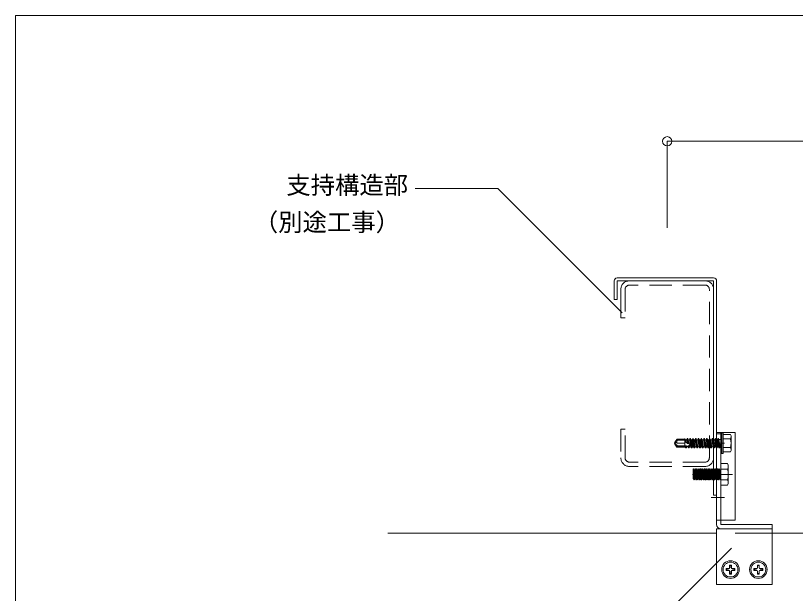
# Model space of a CAD drawing. Units: millimetres on the paper. Extents: x -205 to 205, y -143 to 143.
# Drawn here: x -45.25 to -3.22, y -77.79 to -46.65 of the extents above; entities that cross this region are included whole.
import ezdxf
from ezdxf.enums import TextEntityAlignment as Align

# ---------------------------------------------------------------- set-up
doc = ezdxf.new("R2010")
doc.units = ezdxf.units.MM
doc.header["$PDMODE"] = 32
doc.header["$PDSIZE"] = 0.5
for name, pattern in [('CHAIN1', [8, 5, -1, 1, -1]), ('DASHED1', [1.8, 1.2, -0.6]), ('DASHED2', [3, 2, -1])]:
    doc.linetypes.add(name, pattern=pattern)
for name, color, linetype, lineweight in [('4-0_中心線', 4, 'CHAIN1', 18), ('4-3_野縁', 2, 'Continuous', 18), ('4-5_寸法', 7, 'Continuous', 18), ('4-6_文字__矢印', 7, 'Continuous', 18), ('4-9_躯体他', 4, 'DASHED1', 18), ('4-A_クリップ', 7, 'Continuous', 18), ('4-C_ビス__アンカ__ボルト__強調図形', 2, 'Continuous', 18), ('F-3_野縁', 3, 'Continuous', 18)]:
    doc.layers.add(name, color=color, linetype=linetype, lineweight=lineweight)
doc.styles.add('ＭＳ ゴシック', font='')
doc.styles.get('ＭＳ ゴシック').set_extended_font_data('MS Gothic')

msp = doc.modelspace()

# ---------------------------------------------------------------- linework, layer by layer
at = {"layer": '4-0_中心線'}
for p, q in [((-7.766, -69.694), (-7.031, -69.694)), ((-7.766, -69.694), (-7.031, -69.694)), ((-8.772, -71.374), (-6.61, -71.374)), ((-7.766, -72.624), (-7.031, -72.624))]:
    msp.add_line(p, q, dxfattribs=at)
at = {"layer": '4-3_野縁'}
for p, q in [((-7.466, -74.534), (-25.182, -74.534)), ((95.534, -74.534), (-4.466, -74.534))]:
    msp.add_line(p, q, dxfattribs=at)
at = {"layer": '4-5_寸法', "color": 4}
for q in [(109.874, -53.424), (-10.126, -58.096)]:
    msp.add_line((-10.126, -53.424), q, dxfattribs=at)
at = {"layer": '4-5_寸法'}
msp.add_point((-10.126, -53.424), dxfattribs=at)
at = {"layer": '4-6_文字__矢印'}
for points in [[(-23.713, -55.973), (-19.252, -55.973), (-12.559, -62.666)], [(-22.555, -86.785), (-18.094, -86.785), (-6.664, -75.356)]]:
    msp.add_lwpolyline(points, dxfattribs=at)
at = {"layer": '4-9_躯体他'}
for p, q in [((-8.086, -60.944), (-12.166, -60.944)), ((-8.086, -61.174), (-12.166, -61.174)), ((-12.626, -62.944), (-12.626, -61.404)), ((-12.626, -61.404), (-12.626, -62.944)), ((-12.396, -61.404), (-12.396, -62.944)), ((-7.856, -70.484), (-7.856, -61.404)), ((-7.626, -70.484), (-7.626, -61.404)), ((-12.396, -62.944), (-12.626, -62.944)), ((-12.396, -68.944), (-12.626, -68.944)), ((-12.626, -68.944), (-12.626, -70.484)), ((-12.396, -70.484), (-12.396, -68.944)), ((-8.086, -70.714), (-12.166, -70.714)), ((-8.086, -70.944), (-12.166, -70.944))]:
    msp.add_line(p, q, dxfattribs=at)
for centre, radius, start, end in [((-12.166, -61.404), 0.46, 90, 180), ((-8.086, -61.404), 0.46, 0, 90), ((-12.166, -61.404), 0.23, 90, 180), ((-8.086, -61.404), 0.23, 0, 90), ((-12.166, -70.484), 0.46, 180, 270), ((-12.166, -70.484), 0.23, 180, 270), ((-8.086, -70.484), 0.23, 270, 0), ((-8.086, -70.484), 0.46, 270, 0)]:
    msp.add_arc(centre, radius, start, end, dxfattribs=at)
at = {"layer": '4-A_クリップ'}
for p, q in [((-12.986, -60.944), (-12.986, -61.944)), ((-7.626, -60.784), (-12.826, -60.784)), ((-12.826, -60.944), (-7.626, -60.944)), ((-12.826, -60.944), (-12.826, -61.944)), ((-7.626, -72.494), (-7.626, -60.944)), ((-7.466, -60.944), (-7.466, -72.494)), ((-12.986, -61.944), (-12.826, -61.944)), ((-7.466, -69.194), (-7.236, -69.194)), ((-7.626, -72.494), (-7.466, -72.494)), ((-6.466, -73.844), (-7.466, -73.844)), ((-7.236, -73.844), (-7.236, -74.074)), ((-7.466, -74.304), (-4.466, -74.304)), ((-4.466, -74.074), (-7.236, -74.074)), ((-7.236, -74.304), (-4.466, -74.304)), ((-4.466, -74.074), (-4.466, -74.304)), ((-4.466, -74.304), (-4.466, -77.304))]:
    msp.add_line(p, q, dxfattribs=at)
at = {"layer": '4-A_クリップ', "linetype": 'DASHED2'}
for p, q in [((-7.236, -73.844), (-7.236, -69.124)), ((-4.466, -74.534), (-7.466, -74.534))]:
    msp.add_line(p, q, dxfattribs=at)
at = {"layer": '4-A_クリップ'}
for points in [[(-7.466, -74.074), (-7.466, -69.124), (-6.466, -69.124), (-6.466, -73.844)], [(-7.466, -74.304), (-7.466, -77.304), (-4.466, -77.304)]]:
    msp.add_lwpolyline(points, dxfattribs=at)
for centre, radius, start, end in [((-12.826, -60.944), 0.16, 90, 180), ((-7.626, -60.944), 0.16, 0, 90), ((-7.236, -74.074), 0.23, 180, 270)]:
    msp.add_arc(centre, radius, start, end, dxfattribs=at)
at = {"layer": '4-C_ビス__アンカ__ボルト__強調図形'}
for p, q in [((-7.111, -69.144), (-7.186, -69.144)), ((-7.111, -70.244), (-7.111, -69.144)), ((-6.686, -70.094), (-6.686, -69.294)), ((-9.736, -69.694), (-9.565, -69.833)), ((-9.722, -69.644), (-9.596, -69.482)), ((-9.611, -69.907), (-9.722, -69.744)), ((-9.186, -69.482), (-9.596, -69.482)), ((-9.558, -69.533), (-9.182, -69.533)), ((-9.541, -69.699), (-9.186, -69.699)), ((-9.171, -69.444), (-9.186, -69.444)), ((-9.186, -69.908), (-9.186, -69.444)), ((-9.173, -69.634), (-9.186, -69.544)), ((-9.171, -69.444), (-9.139, -69.659)), ((-9.171, -69.444), (-9.143, -69.507)), ((-9.109, -69.675), (-9.143, -69.507)), ((-9.08, -69.507), (-9.143, -69.507)), ((-9.051, -69.444), (-9.08, -69.507)), ((-9.041, -69.7), (-9.08, -69.507)), ((-9.012, -69.708), (-9.051, -69.444)), ((-9.021, -69.444), (-9.051, -69.444)), ((-9.021, -69.444), (-8.98, -69.716)), ((-9.021, -69.444), (-8.993, -69.507)), ((-8.948, -69.73), (-8.993, -69.507)), ((-8.93, -69.507), (-8.993, -69.507)), ((-8.901, -69.444), (-8.93, -69.507)), ((-8.855, -69.882), (-8.93, -69.507)), ((-8.826, -69.944), (-8.901, -69.444)), ((-8.871, -69.444), (-8.901, -69.444)), ((-8.871, -69.444), (-8.796, -69.944)), ((-8.871, -69.444), (-8.843, -69.507)), ((-8.768, -69.882), (-8.843, -69.507)), ((-8.78, -69.507), (-8.843, -69.507)), ((-8.751, -69.444), (-8.78, -69.507)), ((-8.705, -69.882), (-8.78, -69.507)), ((-8.676, -69.944), (-8.751, -69.444)), ((-8.721, -69.444), (-8.751, -69.444)), ((-8.721, -69.444), (-8.646, -69.944)), ((-8.721, -69.444), (-8.693, -69.507)), ((-8.618, -69.882), (-8.693, -69.507)), ((-8.63, -69.507), (-8.693, -69.507)), ((-8.601, -69.444), (-8.63, -69.507)), ((-8.555, -69.882), (-8.63, -69.507)), ((-8.526, -69.944), (-8.601, -69.444)), ((-8.571, -69.444), (-8.601, -69.444)), ((-8.571, -69.444), (-8.496, -69.944)), ((-8.571, -69.444), (-8.543, -69.507)), ((-8.468, -69.882), (-8.543, -69.507)), ((-8.48, -69.507), (-8.543, -69.507)), ((-8.451, -69.444), (-8.48, -69.507)), ((-8.405, -69.882), (-8.48, -69.507)), ((-8.376, -69.944), (-8.451, -69.444)), ((-8.421, -69.444), (-8.451, -69.444)), ((-8.421, -69.444), (-8.346, -69.944)), ((-8.421, -69.444), (-8.393, -69.507)), ((-8.318, -69.882), (-8.393, -69.507)), ((-8.33, -69.507), (-8.393, -69.507)), ((-8.301, -69.444), (-8.33, -69.507)), ((-8.255, -69.882), (-8.33, -69.507)), ((-8.226, -69.944), (-8.301, -69.444)), ((-8.271, -69.444), (-8.301, -69.444)), ((-8.271, -69.444), (-8.196, -69.944)), ((-8.271, -69.444), (-8.243, -69.507)), ((-8.168, -69.882), (-8.243, -69.507)), ((-8.18, -69.507), (-8.243, -69.507)), ((-8.151, -69.444), (-8.18, -69.507)), ((-8.105, -69.882), (-8.18, -69.507)), ((-8.076, -69.944), (-8.151, -69.444)), ((-8.121, -69.444), (-8.151, -69.444)), ((-8.121, -69.444), (-8.046, -69.944)), ((-8.121, -69.444), (-8.093, -69.507)), ((-8.018, -69.882), (-8.093, -69.507)), ((-8.03, -69.507), (-8.093, -69.507)), ((-8.001, -69.444), (-8.03, -69.507)), ((-7.955, -69.882), (-8.03, -69.507)), ((-7.926, -69.944), (-8.001, -69.444)), ((-7.971, -69.444), (-8.001, -69.444)), ((-7.971, -69.444), (-7.896, -69.944)), ((-7.971, -69.444), (-7.943, -69.507)), ((-7.868, -69.882), (-7.943, -69.507)), ((-7.88, -69.507), (-7.943, -69.507)), ((-7.851, -69.444), (-7.88, -69.507)), ((-7.805, -69.882), (-7.88, -69.507)), ((-7.776, -69.944), (-7.851, -69.444)), ((-7.821, -69.444), (-7.851, -69.444)), ((-7.821, -69.444), (-7.746, -69.944)), ((-7.821, -69.444), (-7.793, -69.507)), ((-7.718, -69.882), (-7.793, -69.507)), ((-7.73, -69.507), (-7.793, -69.507)), ((-7.701, -69.444), (-7.73, -69.507)), ((-7.655, -69.882), (-7.73, -69.507)), ((-7.626, -69.944), (-7.701, -69.444)), ((-7.671, -69.444), (-7.701, -69.444)), ((-7.671, -69.444), (-7.596, -69.944)), ((-7.671, -69.444), (-7.643, -69.507)), ((-7.568, -69.882), (-7.643, -69.507)), ((-7.58, -69.507), (-7.643, -69.507)), ((-7.551, -69.444), (-7.58, -69.507)), ((-7.505, -69.882), (-7.58, -69.507)), ((-7.476, -69.944), (-7.551, -69.444)), ((-7.521, -69.444), (-7.551, -69.444)), ((-7.521, -69.444), (-7.446, -69.944)), ((-7.521, -69.444), (-7.493, -69.507)), ((-7.418, -69.882), (-7.493, -69.507)), ((-7.43, -69.507), (-7.493, -69.507)), ((-7.401, -69.444), (-7.43, -69.507)), ((-7.355, -69.882), (-7.43, -69.507)), ((-7.326, -69.944), (-7.401, -69.444)), ((-7.371, -69.444), (-7.401, -69.444)), ((-7.371, -69.444), (-7.296, -69.944)), ((-7.371, -69.444), (-7.348, -69.494)), ((-7.273, -69.894), (-7.348, -69.494)), ((-7.236, -69.494), (-7.348, -69.494)), ((-6.722, -69.463), (-7.111, -69.463)), ((-9.565, -69.833), (-9.186, -69.833)), ((-9.155, -69.882), (-9.186, -69.882)), ((-9.155, -69.882), (-9.16, -69.857)), ((-9.126, -69.944), (-9.155, -69.882)), ((-9.126, -69.944), (-9.142, -69.842)), ((-9.096, -69.944), (-9.126, -69.944)), ((-9.112, -69.838), (-9.096, -69.944)), ((-9.096, -69.944), (-9.068, -69.882)), ((-9.068, -69.882), (-9.073, -69.852)), ((-9.005, -69.882), (-9.068, -69.882)), ((-9.005, -69.882), (-9.012, -69.846)), ((-8.976, -69.944), (-9.005, -69.882)), ((-8.976, -69.944), (-8.993, -69.835)), ((-8.946, -69.944), (-8.976, -69.944)), ((-8.965, -69.821), (-8.946, -69.944)), ((-8.946, -69.944), (-8.918, -69.882)), ((-8.918, -69.882), (-8.933, -69.804)), ((-8.855, -69.882), (-8.918, -69.882)), ((-8.826, -69.944), (-8.855, -69.882)), ((-8.796, -69.944), (-8.826, -69.944)), ((-8.796, -69.944), (-8.768, -69.882)), ((-8.705, -69.882), (-8.768, -69.882)), ((-8.676, -69.944), (-8.705, -69.882)), ((-8.646, -69.944), (-8.676, -69.944)), ((-8.646, -69.944), (-8.618, -69.882)), ((-8.555, -69.882), (-8.618, -69.882)), ((-8.526, -69.944), (-8.555, -69.882)), ((-8.496, -69.944), (-8.526, -69.944)), ((-8.496, -69.944), (-8.468, -69.882)), ((-8.405, -69.882), (-8.468, -69.882)), ((-8.376, -69.944), (-8.405, -69.882)), ((-8.346, -69.944), (-8.376, -69.944)), ((-8.346, -69.944), (-8.318, -69.882)), ((-8.255, -69.882), (-8.318, -69.882)), ((-8.226, -69.944), (-8.255, -69.882)), ((-8.196, -69.944), (-8.226, -69.944)), ((-8.196, -69.944), (-8.168, -69.882)), ((-8.105, -69.882), (-8.168, -69.882)), ((-8.076, -69.944), (-8.105, -69.882)), ((-8.046, -69.944), (-8.076, -69.944)), ((-8.046, -69.944), (-8.018, -69.882)), ((-7.955, -69.882), (-8.018, -69.882)), ((-7.926, -69.944), (-7.955, -69.882)), ((-7.896, -69.944), (-7.926, -69.944)), ((-7.896, -69.944), (-7.868, -69.882)), ((-7.805, -69.882), (-7.868, -69.882)), ((-7.776, -69.944), (-7.805, -69.882)), ((-7.746, -69.944), (-7.776, -69.944)), ((-7.746, -69.944), (-7.718, -69.882)), ((-7.655, -69.882), (-7.718, -69.882)), ((-7.626, -69.944), (-7.655, -69.882)), ((-7.596, -69.944), (-7.626, -69.944)), ((-7.596, -69.944), (-7.568, -69.882)), ((-7.505, -69.882), (-7.568, -69.882)), ((-7.476, -69.944), (-7.505, -69.882)), ((-7.446, -69.944), (-7.476, -69.944)), ((-7.446, -69.944), (-7.418, -69.882)), ((-7.355, -69.882), (-7.418, -69.882)), ((-7.326, -69.944), (-7.355, -69.882)), ((-7.296, -69.944), (-7.326, -69.944)), ((-7.296, -69.944), (-7.273, -69.894)), ((-7.236, -69.894), (-7.273, -69.894)), ((-6.722, -69.925), (-7.111, -69.925)), ((-7.111, -70.244), (-7.186, -70.244)), ((-6.881, -70.797), (-7.236, -70.797)), ((-7.236, -71.951), (-7.236, -70.797)), ((-6.836, -70.874), (-6.881, -70.797)), ((-6.836, -71.874), (-6.836, -70.874)), ((-8.73, -71.074), (-8.736, -71.085)), ((-8.736, -71.62), (-8.736, -71.085)), ((-8.711, -71.62), (-8.736, -71.374)), ((-8.68, -71.674), (-8.73, -71.074)), ((-8.718, -71.074), (-8.73, -71.074)), ((-8.718, -71.074), (-8.668, -71.674)), ((-8.718, -71.074), (-8.686, -71.128)), ((-8.636, -71.62), (-8.686, -71.128)), ((-8.661, -71.128), (-8.686, -71.128)), ((-8.63, -71.074), (-8.661, -71.128)), ((-8.661, -71.128), (-8.611, -71.62)), ((-8.58, -71.674), (-8.63, -71.074)), ((-8.63, -71.074), (-8.618, -71.074)), ((-8.618, -71.074), (-8.568, -71.674)), ((-8.618, -71.074), (-8.586, -71.128)), ((-8.536, -71.62), (-8.586, -71.128)), ((-8.586, -71.128), (-8.561, -71.128)), ((-8.53, -71.074), (-8.561, -71.128)), ((-8.561, -71.128), (-8.511, -71.62)), ((-8.48, -71.674), (-8.53, -71.074)), ((-8.53, -71.074), (-8.518, -71.074)), ((-8.518, -71.074), (-8.468, -71.674)), ((-8.518, -71.074), (-8.486, -71.128)), ((-8.436, -71.62), (-8.486, -71.128)), ((-8.486, -71.128), (-8.461, -71.128)), ((-8.43, -71.074), (-8.461, -71.128)), ((-8.411, -71.62), (-8.461, -71.128)), ((-8.38, -71.674), (-8.43, -71.074)), ((-8.418, -71.074), (-8.43, -71.074)), ((-8.418, -71.074), (-8.368, -71.674)), ((-8.418, -71.074), (-8.386, -71.128)), ((-8.336, -71.62), (-8.386, -71.128)), ((-8.361, -71.128), (-8.386, -71.128)), ((-8.33, -71.074), (-8.361, -71.128)), ((-8.361, -71.128), (-8.311, -71.62)), ((-8.28, -71.674), (-8.33, -71.074)), ((-8.33, -71.074), (-8.318, -71.074)), ((-8.318, -71.074), (-8.268, -71.674)), ((-8.318, -71.074), (-8.286, -71.128)), ((-8.236, -71.62), (-8.286, -71.128)), ((-8.286, -71.128), (-8.261, -71.128)), ((-8.23, -71.074), (-8.261, -71.128)), ((-8.261, -71.128), (-8.211, -71.62)), ((-8.18, -71.674), (-8.23, -71.074)), ((-8.23, -71.074), (-8.218, -71.074)), ((-8.218, -71.074), (-8.168, -71.674)), ((-8.136, -71.62), (-8.186, -71.128)), ((-8.13, -71.074), (-8.161, -71.128)), ((-8.111, -71.62), (-8.161, -71.128)), ((-8.08, -71.674), (-8.13, -71.074)), ((-8.118, -71.074), (-8.13, -71.074)), ((-8.118, -71.074), (-8.068, -71.674)), ((-8.118, -71.074), (-8.086, -71.128)), ((-8.036, -71.62), (-8.086, -71.128)), ((-8.086, -71.128), (-8.061, -71.128)), ((-8.03, -71.074), (-8.061, -71.128)), ((-8.061, -71.128), (-8.011, -71.62)), ((-7.98, -71.674), (-8.03, -71.074)), ((-8.03, -71.074), (-8.018, -71.074)), ((-8.018, -71.074), (-7.968, -71.674)), ((-8.018, -71.074), (-7.986, -71.128)), ((-7.936, -71.62), (-7.986, -71.128)), ((-7.986, -71.128), (-7.961, -71.128)), ((-7.93, -71.074), (-7.961, -71.128)), ((-7.911, -71.62), (-7.961, -71.128)), ((-7.88, -71.674), (-7.93, -71.074)), ((-7.918, -71.074), (-7.93, -71.074)), ((-7.918, -71.074), (-7.868, -71.674)), ((-7.918, -71.074), (-7.886, -71.128)), ((-7.836, -71.62), (-7.886, -71.128)), ((-7.861, -71.128), (-7.886, -71.128)), ((-7.83, -71.074), (-7.861, -71.128)), ((-7.861, -71.128), (-7.811, -71.62)), ((-7.78, -71.674), (-7.83, -71.074)), ((-7.83, -71.074), (-7.818, -71.074)), ((-7.818, -71.074), (-7.768, -71.674)), ((-7.818, -71.074), (-7.786, -71.128)), ((-7.736, -71.62), (-7.786, -71.128)), ((-7.786, -71.128), (-7.761, -71.128)), ((-7.73, -71.074), (-7.761, -71.128)), ((-7.761, -71.128), (-7.711, -71.62)), ((-7.68, -71.674), (-7.73, -71.074)), ((-7.73, -71.074), (-7.718, -71.074)), ((-7.718, -71.074), (-7.668, -71.674)), ((-7.718, -71.074), (-7.686, -71.128)), ((-7.636, -71.62), (-7.686, -71.128)), ((-7.686, -71.128), (-7.661, -71.128)), ((-7.63, -71.074), (-7.661, -71.128)), ((-7.611, -71.62), (-7.661, -71.128)), ((-7.58, -71.674), (-7.63, -71.074)), ((-7.618, -71.074), (-7.63, -71.074)), ((-7.618, -71.074), (-7.568, -71.674)), ((-7.618, -71.074), (-7.586, -71.128)), ((-7.536, -71.62), (-7.586, -71.128)), ((-7.561, -71.128), (-7.586, -71.128)), ((-7.53, -71.074), (-7.561, -71.128)), ((-7.561, -71.128), (-7.511, -71.62)), ((-7.48, -71.674), (-7.53, -71.074)), ((-7.53, -71.074), (-7.518, -71.074)), ((-7.518, -71.074), (-7.468, -71.674)), ((-7.518, -71.074), (-7.486, -71.128)), ((-7.436, -71.62), (-7.486, -71.128)), ((-7.486, -71.128), (-7.461, -71.128)), ((-7.43, -71.074), (-7.461, -71.128)), ((-7.461, -71.128), (-7.411, -71.62)), ((-7.38, -71.674), (-7.43, -71.074)), ((-7.43, -71.074), (-7.418, -71.074)), ((-7.418, -71.074), (-7.368, -71.674)), ((-7.418, -71.074), (-7.386, -71.128)), ((-7.336, -71.62), (-7.386, -71.128)), ((-7.386, -71.128), (-7.361, -71.128)), ((-7.33, -71.074), (-7.361, -71.128)), ((-7.311, -71.62), (-7.361, -71.128)), ((-7.28, -71.674), (-7.33, -71.074)), ((-7.318, -71.074), (-7.33, -71.074)), ((-7.318, -71.074), (-7.268, -71.674)), ((-7.318, -71.074), (-7.286, -71.128)), ((-7.236, -71.62), (-7.286, -71.128)), ((-7.261, -71.128), (-7.286, -71.128)), ((-7.236, -71.085), (-7.261, -71.128)), ((-7.261, -71.128), (-7.236, -71.374)), ((-6.881, -71.085), (-7.236, -71.085)), ((-8.736, -71.62), (-8.711, -71.62)), ((-8.68, -71.674), (-8.711, -71.62)), ((-8.668, -71.674), (-8.68, -71.674)), ((-8.668, -71.674), (-8.636, -71.62)), ((-8.611, -71.62), (-8.636, -71.62)), ((-8.58, -71.674), (-8.611, -71.62)), ((-8.58, -71.674), (-8.568, -71.674)), ((-8.568, -71.674), (-8.536, -71.62)), ((-8.536, -71.62), (-8.511, -71.62)), ((-8.48, -71.674), (-8.511, -71.62)), ((-8.48, -71.674), (-8.468, -71.674)), ((-8.468, -71.674), (-8.436, -71.62)), ((-8.436, -71.62), (-8.411, -71.62)), ((-8.38, -71.674), (-8.411, -71.62)), ((-8.368, -71.674), (-8.38, -71.674)), ((-8.368, -71.674), (-8.336, -71.62)), ((-8.311, -71.62), (-8.336, -71.62)), ((-8.28, -71.674), (-8.311, -71.62)), ((-8.28, -71.674), (-8.268, -71.674)), ((-8.268, -71.674), (-8.236, -71.62)), ((-8.236, -71.62), (-8.211, -71.62)), ((-8.18, -71.674), (-8.211, -71.62)), ((-8.18, -71.674), (-8.168, -71.674)), ((-8.168, -71.674), (-8.136, -71.62)), ((-8.111, -71.62), (-8.136, -71.62)), ((-8.08, -71.674), (-8.111, -71.62)), ((-8.068, -71.674), (-8.08, -71.674)), ((-8.068, -71.674), (-8.036, -71.62)), ((-8.036, -71.62), (-8.011, -71.62)), ((-7.98, -71.674), (-8.011, -71.62)), ((-7.98, -71.674), (-7.968, -71.674)), ((-7.968, -71.674), (-7.936, -71.62)), ((-7.936, -71.62), (-7.911, -71.62)), ((-7.88, -71.674), (-7.911, -71.62)), ((-7.868, -71.674), (-7.88, -71.674)), ((-7.868, -71.674), (-7.836, -71.62)), ((-7.811, -71.62), (-7.836, -71.62)), ((-7.78, -71.674), (-7.811, -71.62)), ((-7.78, -71.674), (-7.768, -71.674)), ((-7.768, -71.674), (-7.736, -71.62)), ((-7.736, -71.62), (-7.711, -71.62)), ((-7.68, -71.674), (-7.711, -71.62)), ((-7.68, -71.674), (-7.668, -71.674)), ((-7.668, -71.674), (-7.636, -71.62)), ((-7.636, -71.62), (-7.611, -71.62)), ((-7.58, -71.674), (-7.611, -71.62)), ((-7.568, -71.674), (-7.58, -71.674)), ((-7.568, -71.674), (-7.536, -71.62)), ((-7.511, -71.62), (-7.536, -71.62)), ((-7.48, -71.674), (-7.511, -71.62)), ((-7.48, -71.674), (-7.468, -71.674)), ((-7.468, -71.674), (-7.436, -71.62)), ((-7.436, -71.62), (-7.411, -71.62)), ((-7.38, -71.674), (-7.411, -71.62)), ((-7.38, -71.674), (-7.368, -71.674)), ((-7.368, -71.674), (-7.336, -71.62)), ((-7.336, -71.62), (-7.311, -71.62)), ((-7.28, -71.674), (-7.311, -71.62)), ((-7.268, -71.674), (-7.28, -71.674)), ((-7.268, -71.674), (-7.236, -71.62)), ((-6.881, -71.663), (-7.236, -71.663)), ((-6.836, -71.874), (-6.881, -71.951)), ((-6.881, -71.951), (-7.236, -71.951)), ((-6.816, -76.464), (-6.926, -76.464)), ((-6.926, -76.544), (-6.926, -76.464)), ((-6.666, -76.264), (-6.766, -76.264)), ((-6.766, -76.264), (-6.766, -76.404)), ((-6.676, -76.404), (-6.676, -76.294)), ((-6.666, -76.264), (-6.666, -76.404)), ((-6.616, -76.454), (-6.476, -76.454)), ((-5.316, -76.464), (-5.426, -76.464)), ((-5.426, -76.544), (-5.426, -76.464)), ((-5.166, -76.264), (-5.266, -76.264)), ((-5.266, -76.264), (-5.266, -76.404)), ((-5.176, -76.404), (-5.176, -76.294)), ((-5.166, -76.264), (-5.166, -76.404)), ((-5.116, -76.454), (-4.976, -76.454)), ((-6.816, -76.554), (-6.956, -76.554)), ((-6.816, -76.544), (-6.926, -76.544)), ((-6.766, -76.744), (-6.766, -76.604)), ((-6.766, -76.744), (-6.666, -76.744)), ((-6.756, -76.604), (-6.756, -76.714)), ((-6.666, -76.744), (-6.666, -76.604)), ((-6.616, -76.544), (-6.506, -76.544)), ((-5.316, -76.554), (-5.456, -76.554)), ((-5.316, -76.544), (-5.426, -76.544)), ((-5.266, -76.744), (-5.266, -76.604)), ((-5.266, -76.744), (-5.166, -76.744)), ((-5.256, -76.604), (-5.256, -76.714)), ((-5.166, -76.744), (-5.166, -76.604)), ((-5.116, -76.544), (-5.006, -76.544))]:
    msp.add_line(p, q, dxfattribs=at)
for points in [[(-7.186, -70.244), (-7.186, -69.144), (-7.236, -69.194)], [(-7.186, -70.244), (-7.236, -70.194), (-7.236, -69.194)], [(-6.686, -69.294), (-6.722, -69.232), (-7.111, -69.232)], [(-9.186, -69.867), (-9.601, -69.867), (-9.696, -69.726)], [(-9.186, -69.907), (-9.611, -69.907), (-9.601, -69.867)], [(-6.686, -70.094), (-6.722, -70.156), (-7.111, -70.156)], [(-8.218, -71.074), (-8.186, -71.128), (-8.161, -71.128)], [(-6.816, -76.454), (-6.956, -76.454), (-6.956, -76.554)], [(-6.756, -76.404), (-6.756, -76.294), (-6.676, -76.294)], [(-6.616, -76.554), (-6.476, -76.554), (-6.476, -76.454)], [(-6.616, -76.464), (-6.506, -76.464), (-6.506, -76.544)], [(-5.316, -76.454), (-5.456, -76.454), (-5.456, -76.554)], [(-5.256, -76.404), (-5.256, -76.294), (-5.176, -76.294)], [(-5.116, -76.554), (-4.976, -76.554), (-4.976, -76.454)], [(-5.116, -76.464), (-5.006, -76.464), (-5.006, -76.544)], [(-6.676, -76.604), (-6.676, -76.714), (-6.756, -76.714)], [(-5.176, -76.604), (-5.176, -76.714), (-5.256, -76.714)]]:
    msp.add_lwpolyline(points, dxfattribs=at)
for centre, radius in [((-6.716, -76.504), 0.475), ((-5.216, -76.504), 0.475), ((-6.716, -76.504), 0.4), ((-5.216, -76.504), 0.4)]:
    msp.add_circle(centre, radius, dxfattribs=at)
for centre, radius, start, end in [((-7.029, -69.305), 0.345, 332.7282, 352.8876), ((-9.79, -69.462), 0.238, 282.9581, 303.4693), ((-9.648, -70.019), 0.337, 71.5834, 105.2321), ((-9.64, -69.694), 0.096, 148.6204, 211.3796), ((-9.692, -69.603), 0.067, 300.2013, 330.0959), ((-9.827, -69.497), 0.238, 324.2424, 342.6014), ((-9.522, -69.615), 0.0898, 163.7369, 191.4042), ((-9.507, -69.596), 0.109, 199.964, 251.8547), ((-9.522, -69.615), 0.0898, 113.9967, 153.9375), ((-9.799, -69.516), 0.206, 345.4149, 9.7508), ((-9.545, -69.484), 0.0513, 196.9807, 255.0013), ((-8.985, -69.415), 0.288, 225.5888, 255.2572), ((-8.874, -69.177), 0.549, 250.3806, 257.4644), ((-9.031, -69.883), 0.175, 42.5421, 77.3416), ((-8.928, -69.771), 0.0261, 299.1423, 13.898), ((-7.451, -69.694), 0.764, 342.4121, 17.5879), ((-9.189, -69.815), 0.0518, 273.2915, 324.1919), ((-9.119, -69.889), 0.052, 57.7244, 122.2756), ((-9.051, -69.767), 0.0883, 242.8944, 301.9789), ((-9.644, -68.516), 1.471, 295.7599, 299.7084), ((-7.029, -70.083), 0.345, 7.1124, 27.2718), ((-7.092, -70.941), 0.256, 325.6157, 25.6157), ((-7.792, -71.374), 0.955, 342.4121, 17.5879), ((-7.092, -71.807), 0.256, 334.3843, 34.3843), ((-6.816, -76.404), 0.06, 270, 0), ((-6.816, -76.404), 0.05, 270, 0), ((-6.616, -76.404), 0.06, 180, 270), ((-6.616, -76.404), 0.05, 180, 270), ((-5.316, -76.404), 0.06, 270, 0), ((-5.316, -76.404), 0.05, 270, 0), ((-5.116, -76.404), 0.06, 180, 270), ((-5.116, -76.404), 0.05, 180, 270), ((-6.816, -76.604), 0.06, 0, 90), ((-6.816, -76.604), 0.05, 0, 90), ((-6.616, -76.604), 0.06, 90, 180), ((-6.616, -76.604), 0.05, 90, 180), ((-5.316, -76.604), 0.06, 0, 90), ((-5.316, -76.604), 0.05, 0, 90), ((-5.116, -76.604), 0.06, 90, 180), ((-5.116, -76.604), 0.05, 90, 180)]:
    msp.add_arc(centre, radius, start, end, dxfattribs=at)
at = {"layer": 'F-3_野縁'}
for points in [[(-45.25, -46.65), (-45.25, -95.15), (153, -95.15)], [(-45.25, -46.65), (153, -46.65), (153, -95.15)]]:
    msp.add_lwpolyline(points, dxfattribs=at)

# ---------------------------------------------------------------- texts
at = {"layer": '4-6_文字__矢印', "style": 'ＭＳ ゴシック'}
for s, p in [('支持構造部', (-30.656, -56.551)), ('（別途工事）', (-32.406, -58.551))]:
    msp.add_text(s, height=0.9622, dxfattribs=at).set_placement(p, align=Align.BOTTOM_LEFT)

doc.saveas('drawing.dxf')
